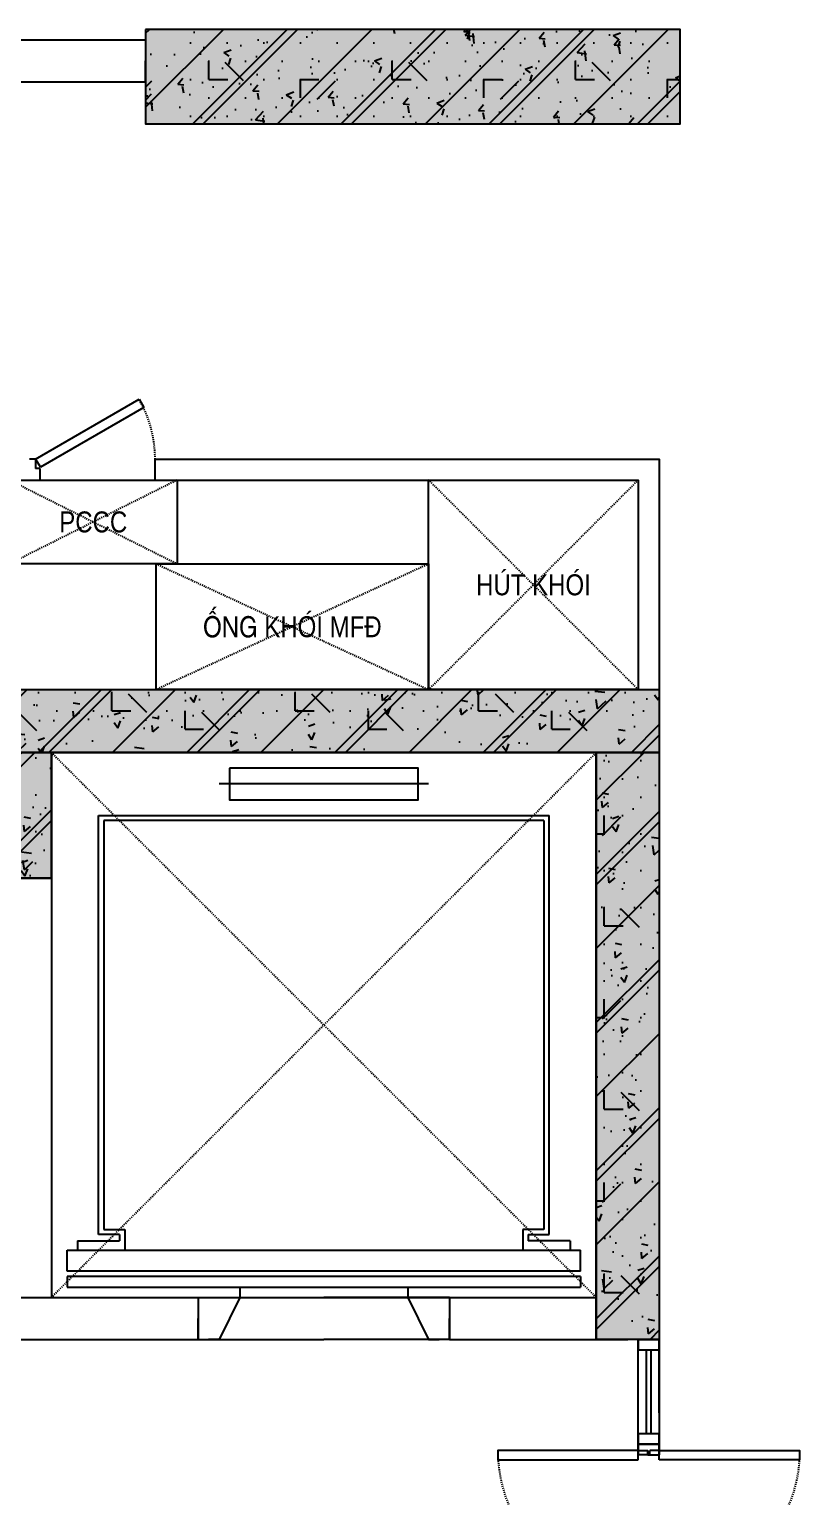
# Model space of a CAD drawing. Header units: millimetres. Extents: x 379264 to 1158416, y -283062 to 356890.
# Drawn here: x 1020243.1 to 1020316.6, y -7074.7 to -6934.7 of the extents above; entities that cross this region are included whole.
import ezdxf
from ezdxf.enums import TextEntityAlignment as Align
from ezdxf.xclip import XClip

# ---------------------------------------------------------------- set-up
doc = ezdxf.new("R2010")
doc.units = ezdxf.units.MM
doc.header["$XCLIPFRAME"] = 0
for name, pattern in [('keyplan TANG 1$0$mb tang 1 TWC$0$Core 1A$0$Hidden10.5', [1.5, 1, -0.5]), ('keyplan TANG 1$0$mb tang 1 TWC$0$Hidden10.5', [1.5, 1, -0.5]), ('keyplan TANG 1$0$mb tang 1 TWC$0$Lift Car$0$Hidden10.5', [1.5, 1, -0.5])]:
    doc.linetypes.add(name, pattern=pattern)
for name, color, linetype in [('BLOCK C - CHI TIET THANG 9$0$DnW', 20, 'Continuous'), ('keyplan TANG 1$0$mb tang 1 TWC$0$Brick Wall', 250, 'Continuous'), ('keyplan TANG 1$0$mb tang 1 TWC$0$Concrete Line', 250, 'Continuous'), ('keyplan TANG 1$0$mb tang 1 TWC$0$Door', 250, 'Continuous'), ('keyplan TANG 1$0$mb tang 1 TWC$0$Furniture', 250, 'Continuous'), ('keyplan TANG 1$0$mb tang 1 TWC$0$Glass', 250, 'Continuous'), ('keyplan TANG 1$0$mb tang 1 TWC$0$Lift Car', 250, 'Continuous'), ('keyplan TANG 1$0$mb tang 1 TWC$0$Opening Hidden', 250, 'keyplan TANG 1$0$mb tang 1 TWC$0$Core 1A$0$Hidden10.5'), ('keyplan TANG 1$0$mb tang 1 TWC$0$Opening Line', 250, 'Continuous'), ('keyplan TANG 1$0$mb tang 1 TWC$0$Opening Text', 250, 'Continuous'), ('keyplan TANG 1$0$MB_Cot tang 1$0$Concrete Hatch', 250, 'Continuous'), ('keyplan TANG 1$0$MB_Cot tang 1$0$Concrete Line', 250, 'Continuous'), ('keyplan TANG 1$0$MB_Cot tang 1$0$Concrete Solid', 250, 'Continuous')]:
    doc.layers.add(name, color=color, linetype=linetype)
doc.styles.add('keyplan TANG 1$0$mb tang 1 TWC$0$Arial_C', font='arial.ttf')
doc.styles.add('keyplan TANG 1$0$mb tang 1 TWC$0$VNI-HelveC', font='VHELVCN_0.TTF')
doc.dimstyles.new('keyplan TANG 1$0$mb tang 1 TWC$0$Dim 100 (A1-A2)', dxfattribs={"dimscale": 100, "dimtxt": 2, "dimasz": 0.7, "dimexe": 0, "dimexo": 1, "dimgap": 1, "dimtad": 1, "dimdec": 0, "dimzin": 12, "dimdsep": 46, "dimtxsty": 'keyplan TANG 1$0$mb tang 1 TWC$0$Arial_C', "dimblk": 'keyplan TANG 1$0$mb tang 1 TWC$0$_Dot', "dimcen": 1, "dimclrd": 256, "dimclre": 256, "dimclrt": 3, "dimadec": 0, "dimazin": 0, "dimtfac": 1, "dimtdec": 0, "dimtix": 1, "dimtmove": 2, "dimatfit": 3, "dimldrblk": 'keyplan TANG 1$0$mb tang 1 TWC$0$HTT Arrow 30', "dimfxl": 1, "dimtolj": 1, "dimtzin": 0, "dimarcsym": 0})

# ---------------------------------------------------------------- blocks, each defined once
blk = doc.blocks.new('*U160')
at = {"layer": 'keyplan TANG 1$0$mb tang 1 TWC$0$Opening Hidden'}
for p, q in [((0, 0), (1000, 1000)), ((1000, 0), (0, 1000))]:
    blk.add_line(p, q, dxfattribs=at)
at = {"layer": 'keyplan TANG 1$0$mb tang 1 TWC$0$Opening Line'}
blk.add_lwpolyline([(0, 0), (1000, 5.684341886080801e-14), (1000, 1000), (0, 1000)], close=True, dxfattribs=at)
at = {"layer": 'keyplan TANG 1$0$mb tang 1 TWC$0$Opening Text', "style": 'keyplan TANG 1$0$mb tang 1 TWC$0$VNI-HelveC'}
blk.add_attdef('OPENING', text='', height=100, dxfattribs=at).set_placement((500, 500), align=Align.MIDDLE_CENTER)
blk = doc.blocks.new('keyplan TANG 1$0$mb tang 1 TWC$0$Door 1200 Riser')
at = {"color": 0, "linetype": 'ByBlock'}
for p, q in [((29.99999962575384, 100.0000000003201), (523.6344799449436, 385.0000000938708)), ((523.6344799449432, 385.0000000938714), (546.1344799449436, 346.028856923571)), ((676.3655196808106, 385.0000000938714), (653.8655196808103, 346.028856923571)), ((1170, 100.0000000003201), (676.3655196808103, 385.0000000938708)), ((546.1344799449436, 346.028856923571), (52.49999962575374, 61.02885683002034)), ((653.8655196808103, 346.028856923571), (1147.5, 61.02885683002034)), ((29.99999962575384, 100.0000000003201), (-3.742461558431387e-07, 100.000000000131)), ((-3.742461558431387e-07, 100.000000000131), (0, 0)), ((29.99999962575384, 100.0000000003201), (29.99999979416316, 55.00000000033469)), ((29.99999962575384, 100.0000000003201), (52.49999962575374, 61.02885683002034)), ((1170, 100.0000000003201), (1147.5, 61.02885683002034)), ((1170, 100.0000000003201), (1200, 100.000000000131)), ((1170, 100.0000000003201), (1169.999999831591, 55.00000000033469)), ((1200, 100.000000000131), (1199.999999625754, 0)), ((0, 0), (50, 4.074536263942719e-10)), ((49.99999979417771, 55.00000000046566), (29.99999979416316, 55.00000000033469)), ((49.99999979417771, 55.00000000046566), (50, 4.074536263942719e-10)), ((1149.999999831576, 55.00000000046566), (1169.999999831591, 55.00000000033469)), ((1149.999999831576, 55.00000000046566), (1149.999999625754, 4.074536263942719e-10)), ((1199.999999625754, 0), (1149.999999625754, 4.074536263942719e-10))]:
    blk.add_line(p, q, dxfattribs=at)
at = {"color": 0, "linetype": 'keyplan TANG 1$0$mb tang 1 TWC$0$Hidden10.5'}
for centre, start, end in [((29.99999962575384, 100.0000000003201), 359.9999999999799, 29.99999999999874), ((1170, 100.0000000003201), 150.0000000000037, 180.0000000000201)]:
    blk.add_arc(centre, 570.0000001871231, start, end, dxfattribs=at)
blk = doc.blocks.new('*U1421')
at = {"layer": 'keyplan TANG 1$0$mb tang 1 TWC$0$Door'}
blk.add_blockref('keyplan TANG 1$0$mb tang 1 TWC$0$Door 1200 Riser', (0, 0), dxfattribs=at)
blk = doc.blocks.new('*U155')
at = {"layer": 'keyplan TANG 1$0$mb tang 1 TWC$0$Opening Hidden'}
for p, q in [((0, 0), (800, 400)), ((800, 0), (0, 400))]:
    blk.add_line(p, q, dxfattribs=at)
at = {"layer": 'keyplan TANG 1$0$mb tang 1 TWC$0$Opening Line'}
blk.add_lwpolyline([(0, 0), (800, 5.684341886080801e-14), (800, 400), (0, 400)], close=True, dxfattribs=at)
at = {"layer": 'keyplan TANG 1$0$mb tang 1 TWC$0$Opening Text', "style": 'keyplan TANG 1$0$mb tang 1 TWC$0$VNI-HelveC'}
blk.add_attdef('OPENING', text='', height=100, dxfattribs=at).set_placement((400, 200), align=Align.MIDDLE_CENTER)
blk = doc.blocks.new('*U158')
at = {"layer": 'keyplan TANG 1$0$mb tang 1 TWC$0$Opening Hidden'}
for p, q in [((0, 0), (1300, 600)), ((1300, 0), (0, 600))]:
    blk.add_line(p, q, dxfattribs=at)
at = {"layer": 'keyplan TANG 1$0$mb tang 1 TWC$0$Opening Line'}
blk.add_lwpolyline([(0, 0), (1300, 5.684341886080801e-14), (1300, 600), (0, 600)], close=True, dxfattribs=at)
at = {"layer": 'keyplan TANG 1$0$mb tang 1 TWC$0$Opening Text', "style": 'keyplan TANG 1$0$mb tang 1 TWC$0$VNI-HelveC'}
blk.add_attdef('OPENING', text='', height=100, dxfattribs=at).set_placement((650, 300), align=Align.MIDDLE_CENTER)
blk = doc.blocks.new('keyplan TANG 1$0$mb tang 1 TWC$0$A$C1c2797fe')
at = {"layer": 'keyplan TANG 1$0$mb tang 1 TWC$0$Brick Wall'}
blk.add_line((84795.34210954077, 21249.99999258335), (84795.34210954077, 21349.99999266263), dxfattribs=at)
for points in [[(84795.34210954077, 21349.99999266263), (87200.24281943377, 21349.99998584425), (87200.24281943377, 20249.99999474955)], [(84795.34210954077, 21249.99999258335), (87100.24281943377, 21249.99998584425), (87100.24281943377, 20249.99999474955)]]:
    blk.add_lwpolyline(points, dxfattribs=at)
at = {"layer": 'keyplan TANG 1$0$mb tang 1 TWC$0$Door'}
ref = blk.add_blockref('*U1421', (84195.34210991501, 21249.99999436364), dxfattribs=at)
XClip(ref).set_block_clipping_path([(0, -0.00017132202628999949), (600.0000000001164, 502.00214923510794)])
at = {"layer": 'keyplan TANG 1$0$mb tang 1 TWC$0$Furniture'}
ref = blk.add_blockref('*U155', (84100.24284588007, 21249.99999436364), dxfattribs=dict(at, xscale=-1, rotation=180))
ref.add_attrib('OPENING', 'PCCC', dxfattribs={"layer": 'keyplan TANG 1$0$mb tang 1 TWC$0$Opening Text', "height": 100, "style": 'keyplan TANG 1$0$mb tang 1 TWC$0$VNI-HelveC'}).set_placement((84500.24284588007, 21049.99999436364), align=Align.MIDDLE_CENTER)
ref = blk.add_blockref('*U160', (87100.24281896456, 20250.00004262081), dxfattribs=dict(at, xscale=-1))
ref.add_attrib('OPENING', 'HUÙT KHOÙI', dxfattribs={"layer": 'keyplan TANG 1$0$mb tang 1 TWC$0$Opening Text', "height": 100, "style": 'keyplan TANG 1$0$mb tang 1 TWC$0$VNI-HelveC'}).set_placement((86600.24281896456, 20750.00004262081), align=Align.MIDDLE_CENTER)
ref = blk.add_blockref('*U158', (84800.24281896456, 20850.00004262081), dxfattribs=dict(at, xscale=-1, rotation=180))
ref.add_attrib('OPENING', 'OÁNG KHOÙI MFÑ', dxfattribs={"layer": 'keyplan TANG 1$0$mb tang 1 TWC$0$Opening Text', "height": 100, "style": 'keyplan TANG 1$0$mb tang 1 TWC$0$VNI-HelveC'}).set_placement((85450.24281896456, 20550.00004262081), align=Align.MIDDLE_CENTER)
blk = doc.blocks.new('keyplan TANG 1$0$mb tang 1 TWC$0$_Dot')
at = {"color": 0, "linetype": 'ByBlock', "lineweight": -2}
blk.add_line((-0.5, 0), (-1, 0), dxfattribs=at)
at = {"color": 0, "linetype": 'ByBlock', "const_width": 0.5}
blk.add_lwpolyline([(-0.25, 0, 1), (0.25, 0, 1)], format="xyb", close=True, dxfattribs=at)
blk = doc.blocks.new('*D151')
at = {"layer": 'Defpoints', "lineweight": -2, "transparency": 16777216}
for p, q in [((-133897.6599080609, -53383.47322053788), (-133897.6599080609, -53483.47322053788)), ((-131297.6599080609, -53383.47322053788), (-131297.6599080609, -53483.47322053788)), ((-133827.6599080609, -53483.47322053788), (-131367.6599080609, -53483.47322053788))]:
    blk.add_line(p, q, dxfattribs=at)
at = {"layer": 'Defpoints', "color": 0, "transparency": 16777216}
for p in [(-133897.6599080609, -53483.47322053788), (-131297.6599080609, -53483.47322053788), (-131297.6599080609, -53483.47322053788)]:
    blk.add_point(p, dxfattribs=at)
at = {"layer": 'Defpoints', "lineweight": -2, "transparency": 16777216, "xscale": 70, "yscale": 70, "zscale": 70, "rotation": 180}
blk.add_blockref('keyplan TANG 1$0$mb tang 1 TWC$0$_Dot', (-133897.6599080609, -53483.47322053788), dxfattribs=at)
at = {"layer": 'Defpoints', "lineweight": -2, "transparency": 16777216, "xscale": 70, "yscale": 70, "zscale": 70}
blk.add_blockref('keyplan TANG 1$0$mb tang 1 TWC$0$_Dot', (-131297.6599080609, -53483.47322053788), dxfattribs=at)
at = {"layer": 'Defpoints', "color": 3, "transparency": 16777216, "insert": (-132597.6599080609, -53281.35862299355), "char_height": 200, "attachment_point": 5, "style": 'keyplan TANG 1$0$mb tang 1 TWC$0$Arial_C'}
blk.add_mtext('\\A1;2600', dxfattribs=at)
blk = doc.blocks.new('keyplan TANG 1$0$mb tang 1 TWC$0$HTT Arrow 30')
blk.add_hatch(color=256).paths.add_polyline_path([(-2.5, 0.3750000000000002), (-2.5, -0.3749999999999998), (0, 0)])
at = {"color": 0, "linetype": 'ByBlock', "lineweight": -2}
for p, q in [((0, 0), (-2.5, 0.3750000000000002)), ((-2.5, -0.3749999999999998), (-2.5, 0.3750000000000002)), ((0, 0), (-2.5, -0.3749999999999998))]:
    blk.add_line(p, q, dxfattribs=at)
blk = doc.blocks.new('*D152')
at = {"layer": 'Defpoints', "lineweight": -2, "transparency": 16777216}
for p, q in [((-131397.659908061, -53483.47322053791), (-131297.6599080613, -53483.47322053791)), ((-131297.6599080613, -56013.47322053791), (-131297.6599080613, -53553.47322053791)), ((-131397.659908061, -56083.47322053791), (-131297.6599080613, -56083.47322053791))]:
    blk.add_line(p, q, dxfattribs=at)
at = {"layer": 'Defpoints', "color": 0, "transparency": 16777216}
for p in [(-131297.659908061, -53483.47322053791), (-131297.6599080613, -53483.47322053791), (-131297.659908061, -56083.47322053791)]:
    blk.add_point(p, dxfattribs=at)
at = {"layer": 'Defpoints', "lineweight": -2, "transparency": 16777216, "xscale": 70, "yscale": 70, "zscale": 70}
for p, rotation in [((-131297.6599080613, -53483.47322053791), 90), ((-131297.6599080613, -56083.47322053791), 270)]:
    blk.add_blockref('keyplan TANG 1$0$mb tang 1 TWC$0$_Dot', p, dxfattribs=dict(at, rotation=rotation))
at = {"layer": 'Defpoints', "color": 3, "transparency": 16777216, "insert": (-131499.7745056056, -54783.47322053786), "char_height": 200, "attachment_point": 5, "rotation": 90, "style": 'keyplan TANG 1$0$mb tang 1 TWC$0$Arial_C'}
blk.add_mtext('\\A1;2600', dxfattribs=at)
blk = doc.blocks.new('keyplan TANG 1$0$mb tang 1 TWC$0$Door 1400-1')
at = {"color": 0, "linetype": 'ByBlock'}
for p, q in [((29.99999962575384, 100.0000000003201), (-3.742461558431387e-07, 100.000000000131)), ((-3.742461558431387e-07, 100.000000000131), (0, 0)), ((29.99999962575384, 100.0000000003201), (29.99999979416316, 55.00000000033469)), ((1370.000000119884, 100.0000000003201), (1400.000000119884, 100.000000000131)), ((1370.000000119884, 100.0000000003201), (1369.999999951474, 55.00000000033469)), ((1400.000000119884, 100.000000000131), (1399.999999745638, 7.105427357601002e-15)), ((0, 0), (50, 4.074536263942719e-10)), ((49.99999979417771, 55.00000000046566), (29.99999979416316, 55.00000000033469)), ((49.99999979417771, 55.00000000046566), (50, 4.074536263942719e-10)), ((1349.99999995146, 55.00000000046566), (1369.999999951474, 55.00000000033469)), ((1349.99999995146, 55.00000000046566), (1349.999999745638, 4.074607318216295e-10)), ((1399.999999745638, 7.105427357601002e-15), (1349.999999745638, 4.074607318216295e-10))]:
    blk.add_line(p, q, dxfattribs=at)
for points in [[(74.99999962575384, 100.0000000003202), (29.99999962575384, 100.0000000003201), (29.99999962575384, 770.0000000003201), (74.99999962575384, 770.0000000003203)], [(1325.000000119884, 100.0000000003202), (1370.000000119884, 100.0000000003201), (1370.000000119884, 770.0000000003201), (1325.000000119884, 770.0000000003203)]]:
    blk.add_lwpolyline(points, close=True)
at = {"color": 0, "linetype": 'keyplan TANG 1$0$mb tang 1 TWC$0$Hidden10.5'}
for centre, start, end in [((29.99999962575386, 99.99999515387427), 4.144490982744002e-07, 90), ((1370.000000119884, 99.99999515387427), 90, 179.9999995855509)]:
    blk.add_arc(centre, 670.0000002470649, start, end, dxfattribs=at)
blk = doc.blocks.new('*U1420')
at = {"layer": 'keyplan TANG 1$0$mb tang 1 TWC$0$Door'}
blk.add_blockref('keyplan TANG 1$0$mb tang 1 TWC$0$Door 1400-1', (0, 0), dxfattribs=at)
blk = doc.blocks.new('*U1392')
at = {"layer": 'keyplan TANG 1$0$MB_Cot tang 1$0$Concrete Hatch'}
h = blk.add_hatch(dxfattribs=at)
h.set_pattern_fill('CONCRETE', color=256, scale=50, style=0, pattern_type=2)
h.set_pattern_definition([(45, (2000, -299.9999999998835), (-176.7766952966369, 176.7766952966369), []), (45, (2000, -249.9999999998835), (-353.5533905932737, 353.5533905932738), []), (49.99999999999999, (2000, -299.9999999998835), (358.6300913003767, -31.37606749129755), [37.5, -412.5]), (355, (2000, -299.9999999998835), (-69.3756668065, 376.0960668500059), [30, -330]), (100.4514, (2029.88584, -302.6146699998835), (289.2546908570108, 344.7197710304768), [31.870095, -350.571056]), (46.18420000000001, (2000, -199.9999999998835), (533.6205243128222, -82.75950716450905), [56.25, -618.75]), (96.6356, (2044.4683725, -206.8966534998835), (467.3313527743517, 487.0589354502209), [47.805144, -525.8565]), (351.1842, (2000, -199.9999999998835), (467.3309725668136, 487.0593004626623), [45, -495]), (21, (2050, -224.9999999998835), (298.4535260592309, -201.3094453326694), [37.5, -412.5]), (326.0000000000001, (2050, -224.9999999998835), (121.6576659607909, 362.5750225234265), [30, -330]), (71.4514, (2074.8711165, -241.7758029998835), (420.111314290745, 161.2652483549762), [31.870095, -350.571056]), (37.50000000000001, (2000, -299.9999999998835), (6.079927658645334, 166.4469269156558), [0, -326, 0, -335, 0, -331.25]), (7.499999999999999, (2000, -299.9999999998835), (131.5347687210743, 197.2058559411801), [0, -191, 0, -318.5, 0, -126.25]), (327.5, (1888.5, -299.9999999998835), (266.9112180862045, -11.2774358671899), [0, -125, 0, -390, 0, -517.5]), (317.5, (1838.5, -299.9999999998835), (291.5930846711931, 50.05249116615882), [0, -162.5, 0, -259, 0, -367.5]), (0, (2175, -124.9999999998835), (0, 875), [87.5, -787.5]), (0, (2437.5, 50.00000000011653), (0, 875), [87.5, -787.5]), (0, (2262.5, 400.0000000001165), (0, 875), [87.5, -350, 87.5, -350]), (90, (2175, -124.9999999998835), (-875, 5.35782974626967e-14), [87.5, -787.5]), (90, (2262.5, 400.0000000001165), (-875, 5.35782974626967e-14), [87.5, -787.5]), (90, (2525, 50.00000000011653), (-875, 5.35782974626967e-14), [87.5, -787.5]), (90, (2700, 312.5000000001165), (-875, 5.35782974626967e-14), [87.5, -787.5]), (135, (2262.5, -124.9999999998835), (-875.016357447105, 8.881784197001252e-14), [123.76, -1113.7]), (135, (2350, 400.0000000001165), (-875.016357447105, 8.881784197001252e-14), [123.76, -1113.7]), (45, (2437.5, 50.00000000011653), (8.881784197001252e-14, 875.016357447105), [123.76, -247.485, 123.76, -742.455]), (0, (1825, -299.9999999998835), (87.5, 87.5), [-175, 0])])
h.paths.add_polyline_path([(-250, 100.0000000001164), (-250, -349.9999999999999), (2300, -350), (2300, 100.0000000001164)])
at = {"layer": 'keyplan TANG 1$0$MB_Cot tang 1$0$Concrete Solid'}
blk.add_hatch(color=256, dxfattribs=at).paths.add_polyline_path([(-250, 100.0000000001164), (-250, -349.9999999999999), (2300, -350), (2300, 100.0000000001164)])
at = {"layer": 'keyplan TANG 1$0$MB_Cot tang 1$0$Concrete Line'}
blk.add_lwpolyline([(-250, 100.0000000001164), (-250, -349.9999999999999), (2300, -350), (2300, 100.0000000001164)], close=True, dxfattribs=at)
blk = doc.blocks.new('*U47')
at = {"layer": 'keyplan TANG 1$0$MB_Cot tang 1$0$Concrete Hatch'}
h = blk.add_hatch(dxfattribs=at)
h.set_pattern_fill('CONCRETE', color=256, scale=50, style=0, pattern_type=2)
h.set_pattern_definition([(45, (-250, 2850), (-176.7766952966369, 176.7766952966369), []), (45, (-250, 2900), (-353.5533905932737, 353.5533905932738), []), (49.99999999999999, (-250, 2850), (358.6300913003767, -31.37606749129755), [37.5, -412.5]), (355, (-250, 2850), (-69.3756668065, 376.0960668500059), [30, -330]), (100.4514, (-220.11416, 2847.38533), (289.2546908570108, 344.7197710304768), [31.870095, -350.571056]), (46.18420000000001, (-250, 2950), (533.6205243128222, -82.75950716450905), [56.25, -618.75]), (96.6356, (-205.5316275, 2943.1033465), (467.3313527743517, 487.0589354502209), [47.805144, -525.8565]), (351.1842, (-250, 2950), (467.3309725668136, 487.0593004626623), [45, -495]), (21, (-200, 2925), (298.4535260592309, -201.3094453326694), [37.5, -412.5]), (326.0000000000001, (-200, 2925), (121.6576659607909, 362.5750225234265), [30, -330]), (71.4514, (-175.1288835, 2908.224197), (420.111314290745, 161.2652483549762), [31.870095, -350.571056]), (37.50000000000001, (-250, 2850), (6.079927658645334, 166.4469269156558), [0, -326, 0, -335, 0, -331.25]), (7.499999999999999, (-250, 2850), (131.5347687210743, 197.2058559411801), [0, -191, 0, -318.5, 0, -126.25]), (327.5, (-361.5, 2850), (266.9112180862045, -11.2774358671899), [0, -125, 0, -390, 0, -517.5]), (317.5, (-411.5, 2850), (291.5930846711931, 50.05249116615882), [0, -162.5, 0, -259, 0, -367.5]), (0, (-75, 3025), (0, 875), [87.5, -787.5]), (0, (187.5, 3200), (0, 875), [87.5, -787.5]), (0, (12.5, 3550), (0, 875), [87.5, -350, 87.5, -350]), (90, (-75, 3025), (-875, 5.35782974626967e-14), [87.5, -787.5]), (90, (12.5, 3550), (-875, 5.35782974626967e-14), [87.5, -787.5]), (90, (275, 3200), (-875, 5.35782974626967e-14), [87.5, -787.5]), (90, (450, 3462.5), (-875, 5.35782974626967e-14), [87.5, -787.5]), (135, (12.5, 3025), (-875.016357447105, 8.881784197001252e-14), [123.76, -1113.7]), (135, (100, 3550), (-875.016357447105, 8.881784197001252e-14), [123.76, -1113.7]), (45, (187.5, 3200), (8.881784197001252e-14, 875.016357447105), [123.76, -247.485, 123.76, -742.455]), (0, (-425, 2850), (87.5, 87.5), [-175, 0])])
h.paths.add_polyline_path([(-250, 3050), (-250, -149.9999999999999), (50.0000000001146, -150), (50.0000000001146, 3050)])
at = {"layer": 'keyplan TANG 1$0$MB_Cot tang 1$0$Concrete Solid'}
blk.add_hatch(color=256, dxfattribs=at).paths.add_polyline_path([(-250, 3050), (-250, -149.9999999999999), (50.0000000001146, -150), (50.0000000001146, 3050)])
at = {"layer": 'keyplan TANG 1$0$MB_Cot tang 1$0$Concrete Line'}
blk.add_lwpolyline([(-250, 3050), (-250, -149.9999999999999), (50.0000000001146, -150), (50.0000000001146, 3050)], close=True, dxfattribs=at)
blk = doc.blocks.new('*U50')
at = {"layer": 'keyplan TANG 1$0$MB_Cot tang 1$0$Concrete Hatch'}
h = blk.add_hatch(dxfattribs=at)
h.set_pattern_fill('CONCRETE', color=256, scale=50, style=0, pattern_type=2)
h.set_pattern_definition([(45, (-2150, -49.99999999999986), (-176.7766952966369, 176.7766952966369), []), (45, (-2150, 1.4210854715202e-13), (-353.5533905932737, 353.5533905932738), []), (49.99999999999999, (-2150, -49.99999999999986), (358.6300913003767, -31.37606749129755), [37.5, -412.5]), (355, (-2150, -49.99999999999986), (-69.3756668065, 376.0960668500059), [30, -330]), (100.4514, (-2120.11416, -52.61466999999985), (289.2546908570108, 344.7197710304768), [31.870095, -350.571056]), (46.18420000000001, (-2150, 50.00000000000014), (533.6205243128222, -82.75950716450905), [56.25, -618.75]), (96.6356, (-2105.5316275, 43.10334650000013), (467.3313527743517, 487.0589354502209), [47.805144, -525.8565]), (351.1842, (-2150, 50.00000000000014), (467.3309725668136, 487.0593004626623), [45, -495]), (21, (-2100, 25.00000000000014), (298.4535260592309, -201.3094453326694), [37.5, -412.5]), (326.0000000000001, (-2100, 25.00000000000014), (121.6576659607909, 362.5750225234265), [30, -330]), (71.4514, (-2075.1288835, 8.224197000000146), (420.111314290745, 161.2652483549762), [31.870095, -350.571056]), (37.50000000000001, (-2150, -49.99999999999986), (6.079927658645334, 166.4469269156558), [0, -326, 0, -335, 0, -331.25]), (7.499999999999999, (-2150, -49.99999999999986), (131.5347687210743, 197.2058559411801), [0, -191, 0, -318.5, 0, -126.25]), (327.5, (-2261.5, -49.99999999999986), (266.9112180862045, -11.2774358671899), [0, -125, 0, -390, 0, -517.5]), (317.5, (-2311.5, -49.99999999999986), (291.5930846711931, 50.05249116615882), [0, -162.5, 0, -259, 0, -367.5]), (0, (-1975, 125.0000000000001), (0, 875), [87.5, -787.5]), (0, (-1712.5, 300.0000000000001), (0, 875), [87.5, -787.5]), (0, (-1887.5, 650.0000000000001), (0, 875), [87.5, -350, 87.5, -350]), (90, (-1975, 125.0000000000001), (-875, 5.35782974626967e-14), [87.5, -787.5]), (90, (-1887.5, 650.0000000000001), (-875, 5.35782974626967e-14), [87.5, -787.5]), (90, (-1625, 300.0000000000001), (-875, 5.35782974626967e-14), [87.5, -787.5]), (90, (-1450, 562.5000000000001), (-875, 5.35782974626967e-14), [87.5, -787.5]), (135, (-1887.5, 125.0000000000001), (-875.016357447105, 8.881784197001252e-14), [123.76, -1113.7]), (135, (-1800, 650.0000000000001), (-875.016357447105, 8.881784197001252e-14), [123.76, -1113.7]), (45, (-1712.5, 300.0000000000001), (8.881784197001252e-14, 875.016357447105), [123.76, -247.485, 123.76, -742.455]), (0, (-2325, -49.99999999999986), (87.5, 87.5), [-175, 0])])
h.paths.add_polyline_path([(-2450, 150), (-2450, -149.9999999999999), (350, -150), (350, 150)])
at = {"layer": 'keyplan TANG 1$0$MB_Cot tang 1$0$Concrete Solid'}
blk.add_hatch(color=256, dxfattribs=at).paths.add_polyline_path([(-2450, 150), (-2450, -149.9999999999999), (350, -150), (350, 150)])
at = {"layer": 'keyplan TANG 1$0$MB_Cot tang 1$0$Concrete Line'}
blk.add_lwpolyline([(-2450, 150), (-2450, -149.9999999999999), (350, -150), (350, 150)], close=True, dxfattribs=at)
blk = doc.blocks.new('*U51')
at = {"layer": 'keyplan TANG 1$0$MB_Cot tang 1$0$Concrete Hatch'}
h = blk.add_hatch(dxfattribs=at)
h.set_pattern_fill('CONCRETE', color=256, scale=50, style=0, pattern_type=2)
h.set_pattern_definition([(45, (50, -49.99999999999986), (-176.7766952966369, 176.7766952966369), []), (45, (50, 1.4210854715202e-13), (-353.5533905932737, 353.5533905932738), []), (49.99999999999999, (50, -49.99999999999986), (358.6300913003767, -31.37606749129755), [37.5, -412.5]), (355, (50, -49.99999999999986), (-69.3756668065, 376.0960668500059), [30, -330]), (100.4514, (79.88584000000003, -52.61466999999985), (289.2546908570108, 344.7197710304768), [31.870095, -350.571056]), (46.18420000000001, (50, 50.00000000000014), (533.6205243128222, -82.75950716450905), [56.25, -618.75]), (96.6356, (94.46837249999999, 43.10334650000013), (467.3313527743517, 487.0589354502209), [47.805144, -525.8565]), (351.1842, (50, 50.00000000000014), (467.3309725668136, 487.0593004626623), [45, -495]), (21, (100, 25.00000000000014), (298.4535260592309, -201.3094453326694), [37.5, -412.5]), (326.0000000000001, (100, 25.00000000000014), (121.6576659607909, 362.5750225234265), [30, -330]), (71.4514, (124.8711165, 8.224197000000146), (420.111314290745, 161.2652483549762), [31.870095, -350.571056]), (37.50000000000001, (50, -49.99999999999986), (6.079927658645334, 166.4469269156558), [0, -326, 0, -335, 0, -331.25]), (7.499999999999999, (50, -49.99999999999986), (131.5347687210743, 197.2058559411801), [0, -191, 0, -318.5, 0, -126.25]), (327.5, (-61.5, -49.99999999999986), (266.9112180862045, -11.2774358671899), [0, -125, 0, -390, 0, -517.5]), (317.5, (-111.5, -49.99999999999986), (291.5930846711931, 50.05249116615882), [0, -162.5, 0, -259, 0, -367.5]), (0, (225, 125.0000000000001), (0, 875), [87.5, -787.5]), (0, (487.5, 300.0000000000001), (0, 875), [87.5, -787.5]), (0, (312.5, 650.0000000000001), (0, 875), [87.5, -350, 87.5, -350]), (90, (225, 125.0000000000001), (-875, 5.35782974626967e-14), [87.5, -787.5]), (90, (312.5, 650.0000000000001), (-875, 5.35782974626967e-14), [87.5, -787.5]), (90, (575, 300.0000000000001), (-875, 5.35782974626967e-14), [87.5, -787.5]), (90, (750, 562.5000000000001), (-875, 5.35782974626967e-14), [87.5, -787.5]), (135, (312.5, 125.0000000000001), (-875.016357447105, 8.881784197001252e-14), [123.76, -1113.7]), (135, (400, 650.0000000000001), (-875.016357447105, 8.881784197001252e-14), [123.76, -1113.7]), (45, (487.5, 300.0000000000001), (8.881784197001252e-14, 875.016357447105), [123.76, -247.485, 123.76, -742.455]), (0, (-125, -49.99999999999986), (87.5, 87.5), [-175, 0])])
h.paths.add_polyline_path([(-250, 150), (-250, -149.9999999999999), (350, -150), (350, 150)])
at = {"layer": 'keyplan TANG 1$0$MB_Cot tang 1$0$Concrete Solid'}
blk.add_hatch(color=256, dxfattribs=at).paths.add_polyline_path([(-250, 150), (-250, -149.9999999999999), (350, -150), (350, 150)])
at = {"layer": 'keyplan TANG 1$0$MB_Cot tang 1$0$Concrete Line'}
blk.add_lwpolyline([(-250, 150), (-250, -149.9999999999999), (350, -150), (350, 150)], close=True, dxfattribs=at)
blk = doc.blocks.new('keyplan TANG 1$0$mb tang 1 TWC$0$A$Cc16aa9dd')
at = {"linetype": 'keyplan TANG 1$0$mb tang 1 TWC$0$Lift Car$0$Hidden10.5'}
for p, q in [((1300, 1300), (-1300, -1300)), ((1300, -1300), (-1300, 1300))]:
    blk.add_line(p, q, dxfattribs=at)
at = {"color": 0}
for p, q in [((-500, 1150.000000000015), (500, 1150.000000000015)), ((1075, 1000), (-1075, 1000.000000000029)), ((-1075, -999.9999999999709), (-1075, 1000)), ((1075, -1000), (1075, 1000)), ((-1050, 975), (1050, 975)), ((-1050, 975), (-1050, -974.9999999999709)), ((1050, 975), (1050, -975)), ((-1050, -974.9999999999709), (-950, -974.9999999999709)), ((-950, -974.9999999999709), (-950, -1075)), ((1050, -975), (950, -975)), ((950, -975), (950, -1075)), ((-1175, -1029.999999999971), (-1175, -1075)), ((-975, -999.9999999999709), (-1075, -999.9999999999709)), ((-975, -999.9999999999709), (-975, -1029.999999999971)), ((975, -1000), (1075, -1000)), ((975, -1000), (975, -1029.999999999971)), ((1175.000000000029, -1029.999999999971), (1175.000000000029, -1075)), ((1225.000000000029, -1075), (-1225, -1075)), ((-1225, -1175), (-1225, -1075)), ((1225.000000000029, -1175), (1225.000000000029, -1075)), ((-1225.000000000029, -1175), (1225.000000000029, -1175)), ((-1225.000000000029, -1200), (1225.000000000029, -1200)), ((-1225, -1200), (-1225, -1250)), ((1225.000000000029, -1250), (-1225, -1250)), ((-400, -1250), (-400, -1300)), ((400, -1250), (400, -1300)), ((1225.000000000029, -1200), (1225.000000000029, -1250)), ((400, -1300), (-400, -1300))]:
    blk.add_line(p, q, dxfattribs=at)
at = {"color": 0, "ltscale": 1.5}
for p, q in [((-1175, -1029.999999999971), (-975, -1029.999999999971)), ((1175.000000000029, -1029.999999999971), (975, -1029.999999999971))]:
    blk.add_line(p, q, dxfattribs=at)
at = {"linetype": 'keyplan TANG 1$0$mb tang 1 TWC$0$Lift Car$0$Hidden10.5'}
blk.add_lwpolyline([(-1300, 1300), (1300, 1300), (1300, -1300), (-1300, -1300)], close=True, dxfattribs=at)
at = {"color": 0}
blk.add_lwpolyline([(450, 1225.000000000015), (450, 1075.000000000015), (-450, 1075.000000000015), (-450, 1225.000000000015)], close=True, dxfattribs=at)
for points in [[(-400, -1300), (-500, -1500), (-550, -1500)], [(400, -1300), (500, -1500), (550, -1500)]]:
    blk.add_lwpolyline(points, dxfattribs=at)
at = {"layer": 'Defpoints'}
dim = blk.add_linear_dim(base=(1300, 1300), p1=(-1300, 1300), p2=(1300, 1300), dimstyle='keyplan TANG 1$0$mb tang 1 TWC$0$Dim 100 (A1-A2)', dxfattribs=at)
dim.commit()
dim.dimension.update_dxf_attribs({"geometry": '*D151', "text_midpoint": (0, 1502.114597544336), "insert": (132597.6599080609, 54783.47322053788)})
dim = blk.add_linear_dim(base=(1299.999999999651, 1299.999999999971), p1=(1299.999999999942, -1300), p2=(1299.999999999942, 1300), angle=270, dimstyle='keyplan TANG 1$0$mb tang 1 TWC$0$Dim 100 (A1-A2)', dxfattribs=at)
dim.commit()
dim.dimension.update_dxf_attribs({"geometry": '*D152', "text_midpoint": (1097.885402455344, 2.182787284255028e-11), "insert": (132597.6599080609, 54783.47322053788)})
blk = doc.blocks.new('keyplan TANG 1$0$mb tang 1 TWC$0$A$C20BE7445')
at = {"layer": 'keyplan TANG 1$0$mb tang 1 TWC$0$Brick Wall'}
for p, q in [((83700.24281943377, 17350), (83700.24281943377, 17250)), ((83700.24281943377, 17350), (85000.24281943377, 17350)), ((85000.24281943377, 17350), (85000.24281943377, 17250)), ((86200.24281943377, 17350), (86200.24281943377, 17250)), ((86200.24281943377, 17350), (86900.24281943377, 17350)), ((86900.24281943377, 17350), (86900.24281943377, 17250)), ((83700.24281943377, 17150), (83700.24281943377, 17250)), ((85000.24281943377, 17150), (85000.24281943377, 17250)), ((86200.24281943377, 17150), (86200.24281943377, 17250)), ((86900.24281943377, 17150), (86900.24281943377, 17250)), ((83700.24281943377, 17150), (85000.24281943377, 17150)), ((86200.24281943377, 17150), (86900.24281943377, 17150))]:
    blk.add_line(p, q, dxfattribs=at)
at = {"layer": 'keyplan TANG 1$0$mb tang 1 TWC$0$Door'}
blk.add_line((87200.2428194338, 16799.99999474951), (87200.2428194338, 17099.99999474951), dxfattribs=at)
at = {"layer": 'keyplan TANG 1$0$mb tang 1 TWC$0$Glass'}
for points in [[(87200.24281943377, 16650.00000024692), (87100.24281943351, 16650.00000024692), (87100.24281943351, 17149.99999999988), (87200.24281943377, 17149.99999999988)], [(87100.24281943377, 17099.99999999988), (87200.24281943377, 17099.99999999988), (87200.24281943377, 17149.99999999988), (87100.24281943377, 17149.99999999988)], [(87140.24281943377, 17099.99999999988), (87160.24281943377, 17099.99999999988), (87160.24281943377, 16700.00000024692), (87140.24281943377, 16700.00000024692)], [(87100.24282111788, 16650.00000024692), (87200.24282111788, 16650.00000024692), (87200.24282111788, 16700.00000024692), (87100.24282111788, 16700.00000024692)]]:
    blk.add_lwpolyline(points, close=True, dxfattribs=at)
at = {"layer": 'keyplan TANG 1$0$mb tang 1 TWC$0$Lift Car'}
for p, q in [((84000.24281943377, 19650), (84000.24281943377, 20249.999999999935)), ((84000.24281943377, 20249.999999999935), (87200.24281943377, 20250.000000000007)), ((87200.24281943377, 20250.000000000007), (87200.24281943377, 17150)), ((84300.24281943377, 19350), (84300.24281943377, 19949.99999999994)), ((84300.24281943377, 19949.99999999994), (86900.24281943377, 19950)), ((86900.24281943377, 19950), (86900.24281943377, 17150)), ((79600.24281943377, 17150), (79600.24281943377, 19650)), ((79600.24281943377, 19650), (84000.24281943377, 19650)), ((79900.24281943377, 17150), (79900.24281943377, 19350)), ((79900.24281943377, 19350), (84300.24281943377, 19350)), ((85000.24281943377, 17350), (85600.24281943377, 17350)), ((85000.24281943377, 17350), (85000.24281943377, 17150)), ((86200.24281943377, 17350), (85600.24281943377, 17350)), ((86200.24281943377, 17350), (86200.24281943377, 17150)), ((79600.24281943377, 17150), (79750.24281943377, 17150)), ((79900.24281943377, 17150), (79750.24281943377, 17150)), ((85000.24281943377, 17150), (85600.24281943377, 17150)), ((86200.24281943377, 17150), (85600.24281943377, 17150)), ((86900.24281943377, 17150), (87050.24281943377, 17150)), ((87200.24281943377, 17150), (87050.24281943377, 17150))]:
    blk.add_line(p, q, dxfattribs=at)
blk.add_lwpolyline([(84300.24281943377, 17350), (86900.24281943377, 17350), (86900.24281943377, 19950), (84300.24281943377, 19950)], close=True, dxfattribs=at)
blk.add_blockref('keyplan TANG 1$0$mb tang 1 TWC$0$A$C1c2797fe', (0, 0))
at = {"layer": 'keyplan TANG 1$0$mb tang 1 TWC$0$Glass', "rotation": 90}
blk.add_blockref('*U1420', (87200.24281943364, 15250.00000012707), dxfattribs=at)
at = {"layer": 'keyplan TANG 1$0$mb tang 1 TWC$0$Glass', "xscale": -1, "rotation": 270}
blk.add_blockref('*U1420', (87100.24281943364, 15250.00000012707), dxfattribs=at)
at = {"layer": 'keyplan TANG 1$0$mb tang 1 TWC$0$Lift Car', "xscale": -1}
blk.add_blockref('keyplan TANG 1$0$mb tang 1 TWC$0$A$Cc16aa9dd', (85600.24281943377, 18650), dxfattribs=at)
blk = doc.blocks.new('keyplan TANG 1')
at = {"layer": 'keyplan TANG 1$0$mb tang 1 TWC$0$Brick Wall'}
for p, q in [((79399.9999999995, 23349.99999999941), (79399.9999999995, 23249.99999999941)), ((79399.9999999995, 23349.99999999941), (84749.9999999995, 23349.99999999941)), ((84749.9999999995, 23349.99999999941), (84749.9999999995, 23249.99999999941)), ((79399.9999999995, 23149.99999999941), (79399.9999999995, 23249.99999999941)), ((84749.9999999995, 23149.99999999941), (84749.9999999995, 23249.99999999941)), ((79399.9999999995, 23149.99999999941), (84749.9999999995, 23149.99999999941))]:
    blk.add_line(p, q, dxfattribs=at)
at = {"layer": 'keyplan TANG 1$0$mb tang 1 TWC$0$Concrete Line'}
blk.add_blockref('keyplan TANG 1$0$mb tang 1 TWC$0$A$C20BE7445', (0, 0), dxfattribs=at)
at = {"layer": 'keyplan TANG 1$0$MB_Cot tang 1$0$Concrete Line'}
blk.add_blockref('*U1392', (84999.99999999953, 23299.99999999942), dxfattribs=at)
at = {"layer": 'keyplan TANG 1$0$MB_Cot tang 1$0$Concrete Line', "xscale": -1, "rotation": 270}
for name, p in [('*U47', (84150.24281943377, 20199.99999999977)), ('*U51', (84150.24281943377, 19599.99999999977)), ('*U50', (87050.24281943377, 19599.99999999977))]:
    blk.add_blockref(name, p, dxfattribs=at)

msp = doc.modelspace()

# ---------------------------------------------------------------- block references
at = {"layer": 'BLOCK C - CHI TIET THANG 9$0$DnW', "xscale": 0.02, "yscale": 0.02, "zscale": 0.02}
msp.add_blockref('keyplan TANG 1', (1018559.225811963, -7402.719552127121), dxfattribs=at)

doc.saveas('drawing.dxf')
